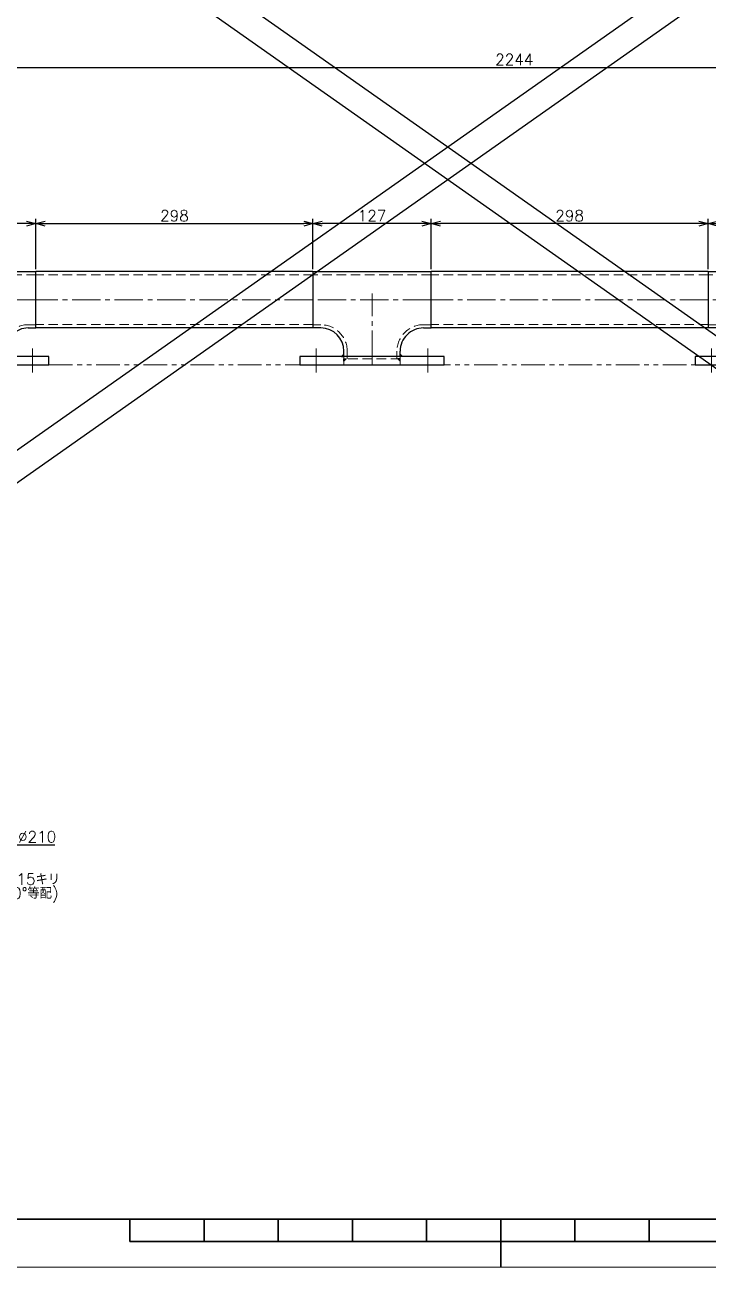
# Model space of a CAD drawing. Header units: millimetres. Extents: x -10 to 7117, y -19 to 2370.
# Drawn here: x 1196 to 1931, y 0 to 1336 of the extents above; entities that cross this region are included whole.
import ezdxf

# ---------------------------------------------------------------- set-up
doc = ezdxf.new("R2010")
doc.units = ezdxf.units.MM
doc.header["$LTSCALE"] = 1.6
doc.header["$PDMODE"] = 99
doc.header["$PDSIZE"] = 1
for name, pattern in [('CENTER2', [28.575, 19.05, -3.175, 3.175, -3.175]), ('HIDDEN', [9.525, 6.35, -3.175]), ('PHANTOM2', [31.75, 15.875, -3.175, 3.175, -3.175, 3.175, -3.175])]:
    doc.linetypes.add(name, pattern=pattern)
for name, color, linetype, lineweight in [('01_NORMAL', 7, 'Continuous', 25), ('04_HIDDEN', 2, 'HIDDEN', 13), ('05_CENTER', 4, 'CENTER2', 13), ('06_PHANTOM', 2, 'PHANTOM2', 13), ('08_DIM', 3, 'Continuous', 13), ('90_FRAME', 5, 'Continuous', 35)]:
    doc.layers.add(name, color=color, linetype=linetype, lineweight=lineweight)
doc.layers.add('10_DRAFT', color=8, linetype='Continuous', lineweight=0, plot=False)
doc.layers.add('91_BLANK', color=5, linetype='Continuous', lineweight=0, plot=False)
doc.styles.add('KSS_TXT', font='txt.shx', dxfattribs={"bigfont": 'extfont2.shx'})
doc.dimstyles.new('KSS_DIM', dxfattribs={"dimscale": 4, "dimtxt": 3, "dimasz": 2.5, "dimexe": 1.25, "dimexo": 0.625, "dimtad": 1, "dimdsep": 46, "dimtxsty": 'KSS_TXT', "dimblk": 'OPEN30', "dimcen": 0, "dimazin": 2, "dimtfac": 0.75, "dimtmove": 0, "dimatfit": 3, "dimldrblk": 'OPEN30', "dimfxl": 1.25, "dimtolj": 1, "dimarcsym": 0})
doc.dimstyles.new('KSS_DIM$3', dxfattribs={"dimscale": 4, "dimtxt": 3, "dimasz": 2.5, "dimexe": 1.25, "dimexo": 0.625, "dimtad": 1, "dimtih": 1, "dimtoh": 1, "dimdsep": 46, "dimtxsty": 'KSS_TXT', "dimblk": 'OPEN30', "dimcen": 0, "dimazin": 2, "dimtfac": 0.75, "dimtofl": 0, "dimtmove": 0, "dimatfit": 3, "dimldrblk": 'OPEN30', "dimfxl": 1.25, "dimtolj": 1, "dimarcsym": 0})

# ---------------------------------------------------------------- blocks, each defined once
blk = doc.blocks.new('A$C26503DA7')
at = {"color": 0}
for p, q in [((-93.8, 60), (-93.8, 55.3)), ((-33.3, 60), (-33.3, 55.3)), ((-127, 30.3), (-127, -30.2)), ((-118.8, 30.3), (-127, 30.3)), ((-8.3, 30.3), (0, 30.3)), ((0, -30.2), (0, 30.3)), ((-127, -30.2), (0, -30.2))]:
    blk.add_line(p, q, dxfattribs=at)
for centre, start, end in [((-118.8, 55.3), 270, 0), ((-8.3, 55.3), 180, 270)]:
    blk.add_arc(centre, 25, start, end, dxfattribs=at)
at = {"layer": '04_HIDDEN'}
for p, q in [((-93.8, 63.5), (-33.3, 63.5)), ((-90.3, 63.5), (-90.3, 55.3)), ((-36.8, 63.5), (-36.8, 55.3)), ((-118.8, 26.8), (-127, 26.8)), ((-8.3, 26.8), (0, 26.8)), ((-127, -26.7), (0, -26.7))]:
    blk.add_line(p, q, dxfattribs=at)
for centre, start, end in [((-118.8, 55.3), 270, 0), ((-8.3, 55.3), 180, 270)]:
    blk.add_arc(centre, 28.5, start, end, dxfattribs=at)
at = {"layer": '05_CENTER'}
for p, q in [((-63.5, 63.5), (-63.5, -6.8)), ((-127, 0), (0, 0))]:
    blk.add_line(p, q, dxfattribs=at)
at = {"layer": '10_DRAFT'}
for p, q in [((-93.8, 60), (-93.8, 63.5)), ((-33.3, 60), (-33.3, 63.5))]:
    blk.add_line(p, q, dxfattribs=at)
blk = doc.blocks.new('A$C321C7B51')
at = {"color": 0}
blk.add_lwpolyline([(10, 77.5), (1, 77.5), (1, -77.5), (10, -77.5)], close=True, dxfattribs=at)
at = {"layer": '04_HIDDEN'}
for p, q in [((10, 30.2), (1, 30.2)), ((10, -30.2), (1, -30.2))]:
    blk.add_line(p, q, dxfattribs=at)
at = {"layer": '05_CENTER'}
for p, q in [((-7.5, 60), (18.3, 60)), ((10, 0), (1, 0)), ((-7.5, -60), (18.3, -60))]:
    blk.add_line(p, q, dxfattribs=at)
blk = doc.blocks.new('_Open30')
at = {"color": 0, "linetype": 'ByBlock', "lineweight": -2}
for p, q in [((-1, 0.27), (0, 0)), ((0, 0), (-1, -0.27)), ((0, 0), (-1, 0))]:
    blk.add_line(p, q, dxfattribs=at)
blk = doc.blocks.new('*D171')
at = {"layer": '08_DIM', "color": 0, "lineweight": -2, "transparency": 16777216}
for p, q in [((600.8, 1072.8), (600.8, 1294.8)), ((610.8, 1289.8), (2834.8, 1289.8)), ((2844.8, 991.7), (2844.8, 1294.8))]:
    blk.add_line(p, q, dxfattribs=at)
at = {"layer": 'Defpoints', "color": 0, "transparency": 16777216}
for p in [(2844.8, 1289.8), (600.8, 1070.3), (2844.8, 989.2)]:
    blk.add_point(p, dxfattribs=at)
at = {"layer": '08_DIM', "color": 0, "lineweight": -2, "transparency": 16777216, "xscale": 10, "yscale": 10, "zscale": 10, "rotation": 180}
blk.add_blockref('_Open30', (600.8, 1289.8), dxfattribs=at)
at = {"layer": '08_DIM', "color": 0, "lineweight": -2, "transparency": 16777216, "xscale": 10, "yscale": 10, "zscale": 10}
blk.add_blockref('_Open30', (2844.8, 1289.8), dxfattribs=at)
at = {"layer": '08_DIM', "color": 0, "transparency": 16777216, "insert": (1722.8, 1298.3), "char_height": 12, "attachment_point": 5, "style": 'KSS_TXT'}
blk.add_mtext('\\A1;2244', dxfattribs=at)
blk = doc.blocks.new('*D189')
at = {"layer": '08_DIM', "color": 0, "lineweight": -2, "transparency": 16777216}
for p, q in [((968, 580.1), (1133, 485.7)), ((1141.6, 480.8), (1188.1, 454.2)), ((1188.1, 454.2), (1228.6, 454.2))]:
    blk.add_line(p, q, dxfattribs=at)
at = {"layer": 'Defpoints', "color": 0, "transparency": 16777216}
for p in [(959.4, 585), (1141.6, 480.8)]:
    blk.add_point(p, dxfattribs=at)
at = {"layer": '08_DIM', "color": 0, "lineweight": -2, "transparency": 16777216, "xscale": 10, "yscale": 10, "zscale": 10}
for p, rotation in [((959.4, 585), 150.2287688225009), ((1141.6, 480.8), 330.2287688225009)]:
    blk.add_blockref('_Open30', p, dxfattribs=dict(at, rotation=rotation))
at = {"layer": '08_DIM', "color": 0, "transparency": 16777216, "insert": (1209.6, 462.7), "char_height": 12, "attachment_point": 5, "style": 'KSS_TXT'}
blk.add_mtext('\\A1;%%C210', dxfattribs=at)
blk = doc.blocks.new('*D190')
at = {"layer": '08_DIM', "color": 0, "lineweight": -2, "transparency": 16777216}
for p, q in [((1151.1, 408.6), (1132.9, 443.2)), ((1161.1, 408.6), (1151.1, 408.6))]:
    blk.add_line(p, q, dxfattribs=at)
at = {"layer": 'Defpoints', "color": 0, "transparency": 16777216}
for p in [(1121.3, 465.3), (1128.2, 452)]:
    blk.add_point(p, dxfattribs=at)
at = {"layer": '08_DIM', "color": 0, "lineweight": -2, "transparency": 16777216, "xscale": 10, "yscale": 10, "zscale": 10, "rotation": 117.750759600541}
blk.add_blockref('_Open30', (1128.2, 452), dxfattribs=at)
at = {"layer": '08_DIM', "color": 0, "transparency": 16777216, "char_height": 12, "attachment_point": 5, "style": 'KSS_TXT'}
for s, insert in [('\\A1;4-15キリ', (1199, 417.1)), ('\\A1;(90°等配)', (1199, 400.1))]:
    blk.add_mtext(s, dxfattribs=dict(at, insert=insert))
blk = doc.blocks.new('*D193')
at = {"layer": '08_DIM', "color": 0, "lineweight": -2, "transparency": 16777216}
for p, q in [((1931.3, 1072.8), (1931.3, 1126.9)), ((2048.3, 1121.9), (1941.3, 1121.9)), ((2058.3, 1072.8), (2058.3, 1126.9))]:
    blk.add_line(p, q, dxfattribs=at)
at = {"layer": 'Defpoints', "color": 0, "transparency": 16777216}
for p in [(1931.3, 1121.9), (1931.3, 1070.3), (2058.3, 1070.3)]:
    blk.add_point(p, dxfattribs=at)
at = {"layer": '08_DIM', "color": 0, "lineweight": -2, "transparency": 16777216, "xscale": 10, "yscale": 10, "zscale": 10, "rotation": 180}
blk.add_blockref('_Open30', (1931.3, 1121.9), dxfattribs=at)
at = {"layer": '08_DIM', "color": 0, "lineweight": -2, "transparency": 16777216, "xscale": 10, "yscale": 10, "zscale": 10}
blk.add_blockref('_Open30', (2058.3, 1121.9), dxfattribs=at)
at = {"layer": '08_DIM', "color": 0, "transparency": 16777216, "insert": (1994.8, 1130.4), "char_height": 12, "attachment_point": 5, "style": 'KSS_TXT'}
blk.add_mtext('\\A1;127', dxfattribs=at)
blk = doc.blocks.new('*D194')
at = {"layer": '08_DIM', "color": 0, "lineweight": -2, "transparency": 16777216}
for p, q in [((1633.3, 1072.8), (1633.3, 1126.9)), ((1921.3, 1121.9), (1643.3, 1121.9)), ((1931.3, 1072.8), (1931.3, 1126.9))]:
    blk.add_line(p, q, dxfattribs=at)
at = {"layer": 'Defpoints', "color": 0, "transparency": 16777216}
for p in [(1633.3, 1121.9), (1633.3, 1070.3), (1931.3, 1070.3)]:
    blk.add_point(p, dxfattribs=at)
at = {"layer": '08_DIM', "color": 0, "lineweight": -2, "transparency": 16777216, "xscale": 10, "yscale": 10, "zscale": 10, "rotation": 180}
blk.add_blockref('_Open30', (1633.3, 1121.9), dxfattribs=at)
at = {"layer": '08_DIM', "color": 0, "lineweight": -2, "transparency": 16777216, "xscale": 10, "yscale": 10, "zscale": 10}
blk.add_blockref('_Open30', (1931.3, 1121.9), dxfattribs=at)
at = {"layer": '08_DIM', "color": 0, "transparency": 16777216, "insert": (1782.3, 1130.4), "char_height": 12, "attachment_point": 5, "style": 'KSS_TXT'}
blk.add_mtext('\\A1;298', dxfattribs=at)
blk = doc.blocks.new('*D195')
at = {"layer": '08_DIM', "color": 0, "lineweight": -2, "transparency": 16777216}
for p, q in [((1506.3, 1072.8), (1506.3, 1126.9)), ((1623.3, 1121.9), (1516.3, 1121.9)), ((1633.3, 1072.8), (1633.3, 1126.9))]:
    blk.add_line(p, q, dxfattribs=at)
at = {"layer": 'Defpoints', "color": 0, "transparency": 16777216}
for p in [(1506.3, 1121.9), (1506.3, 1070.3), (1633.3, 1070.3)]:
    blk.add_point(p, dxfattribs=at)
at = {"layer": '08_DIM', "color": 0, "lineweight": -2, "transparency": 16777216, "xscale": 10, "yscale": 10, "zscale": 10, "rotation": 180}
blk.add_blockref('_Open30', (1506.3, 1121.9), dxfattribs=at)
at = {"layer": '08_DIM', "color": 0, "lineweight": -2, "transparency": 16777216, "xscale": 10, "yscale": 10, "zscale": 10}
blk.add_blockref('_Open30', (1633.3, 1121.9), dxfattribs=at)
at = {"layer": '08_DIM', "color": 0, "transparency": 16777216, "insert": (1569.8, 1130.4), "char_height": 12, "attachment_point": 5, "style": 'KSS_TXT'}
blk.add_mtext('\\A1;127', dxfattribs=at)
blk = doc.blocks.new('*D196')
at = {"layer": '08_DIM', "color": 0, "lineweight": -2, "transparency": 16777216}
for p, q in [((1208.3, 1072.8), (1208.3, 1126.9)), ((1218.3, 1121.9), (1496.3, 1121.9)), ((1506.3, 1072.8), (1506.3, 1126.9))]:
    blk.add_line(p, q, dxfattribs=at)
at = {"layer": 'Defpoints', "color": 0, "transparency": 16777216}
for p in [(1506.3, 1121.9), (1208.3, 1070.3), (1506.3, 1070.3)]:
    blk.add_point(p, dxfattribs=at)
at = {"layer": '08_DIM', "color": 0, "lineweight": -2, "transparency": 16777216, "xscale": 10, "yscale": 10, "zscale": 10, "rotation": 180}
blk.add_blockref('_Open30', (1208.3, 1121.9), dxfattribs=at)
at = {"layer": '08_DIM', "color": 0, "lineweight": -2, "transparency": 16777216, "xscale": 10, "yscale": 10, "zscale": 10}
blk.add_blockref('_Open30', (1506.3, 1121.9), dxfattribs=at)
at = {"layer": '08_DIM', "color": 0, "transparency": 16777216, "insert": (1357.3, 1130.4), "char_height": 12, "attachment_point": 5, "style": 'KSS_TXT'}
blk.add_mtext('\\A1;298', dxfattribs=at)
blk = doc.blocks.new('*D197')
at = {"layer": '08_DIM', "color": 0, "lineweight": -2, "transparency": 16777216}
for p, q in [((1081.3, 1072.8), (1081.3, 1126.9)), ((1198.3, 1121.9), (1091.3, 1121.9)), ((1208.3, 1072.8), (1208.3, 1126.9))]:
    blk.add_line(p, q, dxfattribs=at)
at = {"layer": 'Defpoints', "color": 0, "transparency": 16777216}
for p in [(1081.3, 1121.9), (1081.3, 1070.3), (1208.3, 1070.3)]:
    blk.add_point(p, dxfattribs=at)
at = {"layer": '08_DIM', "color": 0, "lineweight": -2, "transparency": 16777216, "xscale": 10, "yscale": 10, "zscale": 10, "rotation": 180}
blk.add_blockref('_Open30', (1081.3, 1121.9), dxfattribs=at)
at = {"layer": '08_DIM', "color": 0, "lineweight": -2, "transparency": 16777216, "xscale": 10, "yscale": 10, "zscale": 10}
blk.add_blockref('_Open30', (1208.3, 1121.9), dxfattribs=at)
at = {"layer": '08_DIM', "color": 0, "transparency": 16777216, "insert": (1144.8, 1130.4), "char_height": 12, "attachment_point": 5, "style": 'KSS_TXT'}
blk.add_mtext('\\A1;127', dxfattribs=at)

msp = doc.modelspace()

# ---------------------------------------------------------------- linework, layer by layer
at = {"color": 0}
for p, q in [((1506.319, 1070.286), (1208.319, 1070.286)), ((1931.319, 1070.286), (1633.319, 1070.286)), ((1506.319, 1009.786), (1208.319, 1009.786)), ((1931.319, 1009.786), (1633.319, 1009.786))]:
    msp.add_line(p, q, dxfattribs=at)
at = {"color": 3}
for points in [[(1539.569, 979.036), (1539.569, 981.536), (1539.569, 981.536), (1537.069, 979.036)], [(1539.569, 976.536), (1542.069, 976.536), (1542.069, 976.536), (1539.569, 974.036)], [(1600.069, 976.536), (1597.569, 976.536), (1597.569, 976.536), (1600.069, 974.036)], [(1600.069, 979.036), (1600.069, 981.536), (1600.069, 981.536), (1602.569, 979.036)]]:
    msp.add_lwpolyline(points, close=True, dxfattribs=at)
at = {"layer": '01_NORMAL'}
for p, q in [((-4.813, 2370.17), (3307.99, 38.491)), ((3307.99, 2370.17), (-4.813, 38.491)), ((3303.177, 2331.679), (-9.626, 0)), ((0, 2331.679), (3312.803, 0))]:
    msp.add_line(p, q, dxfattribs=at)
at = {"layer": '04_HIDDEN'}
for p, q in [((1506.319, 1066.786), (1208.319, 1066.786)), ((1931.319, 1066.786), (1633.319, 1066.786)), ((1506.319, 1013.286), (1208.319, 1013.286)), ((1931.319, 1013.286), (1633.319, 1013.286))]:
    msp.add_line(p, q, dxfattribs=at)
at = {"layer": '05_CENTER'}
for p, q in [((1506.319, 1040.036), (1208.319, 1040.036)), ((1931.319, 1040.036), (1633.319, 1040.036))]:
    msp.add_line(p, q, dxfattribs=at)
at = {"layer": '06_PHANTOM'}
msp.add_line((1222.319, 970.036), (2767.319, 970.036), dxfattribs=at)
at = {"layer": '90_FRAME'}
for p, q in [((1309.341, 27.686), (1309.341, 51.616)), ((1389.107, 27.686), (1389.107, 51.616)), ((1468.873, 27.686), (1468.873, 51.616)), ((1548.638, 27.686), (1548.638, 51.616)), ((1628.404, 27.686), (1628.404, 51.616)), ((1708.17, 0), (1708.17, 51.616)), ((1787.935, 27.686), (1787.935, 51.616)), ((1867.701, 27.686), (1867.701, 51.616)), ((1309.341, 27.686), (2106.998, 27.686))]:
    msp.add_line(p, q, dxfattribs=at)
msp.add_lwpolyline([(155.384, 51.616), (3260.956, 51.616), (3260.956, 2271.831), (155.384, 2271.831)], close=True, dxfattribs=at)
at = {"layer": '91_BLANK'}
msp.add_lwpolyline([(0, 0), (3312.803, 0), (3312.803, 2331.679), (0, 2331.679)], close=True, dxfattribs=at)

# ---------------------------------------------------------------- block references
for name, p, rotation in [('A$C26503DA7', (1081.319, 1040.036), 180), ('A$C26503DA7', (1506.319, 1040.036), 180), ('A$C26503DA7', (1931.319, 1040.036), 180), ('A$C321C7B51', (1144.819, 980.036), 270), ('A$C321C7B51', (1569.819, 980.036), 270), ('A$C321C7B51', (1994.819, 980.036), 270)]:
    msp.add_blockref(name, p, dxfattribs=dict(rotation=rotation))

# ---------------------------------------------------------------- dimensions: what is measured, and where the dimension line sits
at = {"layer": '08_DIM'}
for base, p1, p2, picture, middle in [((2844.819, 1289.783), (600.819, 1070.286), (2844.819, 989.236), '*D171', (1722.819, 1298.283)), ((1081.319, 1121.926), (1208.319, 1070.286), (1081.319, 1070.286), '*D197', (1144.819, 1130.426)), ((1506.319, 1121.926), (1208.319, 1070.286), (1506.319, 1070.286), '*D196', (1357.319, 1130.426)), ((1506.319, 1121.926), (1633.319, 1070.286), (1506.319, 1070.286), '*D195', (1569.819, 1130.426)), ((1633.319, 1121.926), (1931.319, 1070.286), (1633.319, 1070.286), '*D194', (1782.319, 1130.426)), ((1931.319, 1121.926), (2058.319, 1070.286), (1931.319, 1070.286), '*D193', (1994.819, 1130.426))]:
    dim = msp.add_linear_dim(base=base, p1=p1, p2=p2, dimstyle='KSS_DIM', dxfattribs=at)
    dim.commit()
    dim.dimension.update_dxf_attribs({"geometry": picture, "text_midpoint": middle})
dim = msp.add_diameter_dim_2p(p1=(959.356, 585.026), p2=(1141.639, 480.753), dimstyle='KSS_DIM$3', override={"dimpost": '%%C<>', "dimtix": 1, "dimatfit": 2}, dxfattribs=at)
dim.commit()
dim.dimension.update_dxf_attribs({"geometry": '*D189', "text_midpoint": (1209.614, 454.167), "dimtype": 163})
dim = msp.add_diameter_dim_2p(p1=(1121.251, 465.281), p2=(1128.236, 452.006), text='4-<>', dimstyle='KSS_DIM$3', override={"dimpost": '<>キリ\\X(90°等配)', "dimtix": 1}, dxfattribs=at)
dim.commit()
dim.dimension.update_dxf_attribs({"geometry": '*D190', "text_midpoint": (1198.951, 408.642)})

doc.saveas('drawing.dxf')
